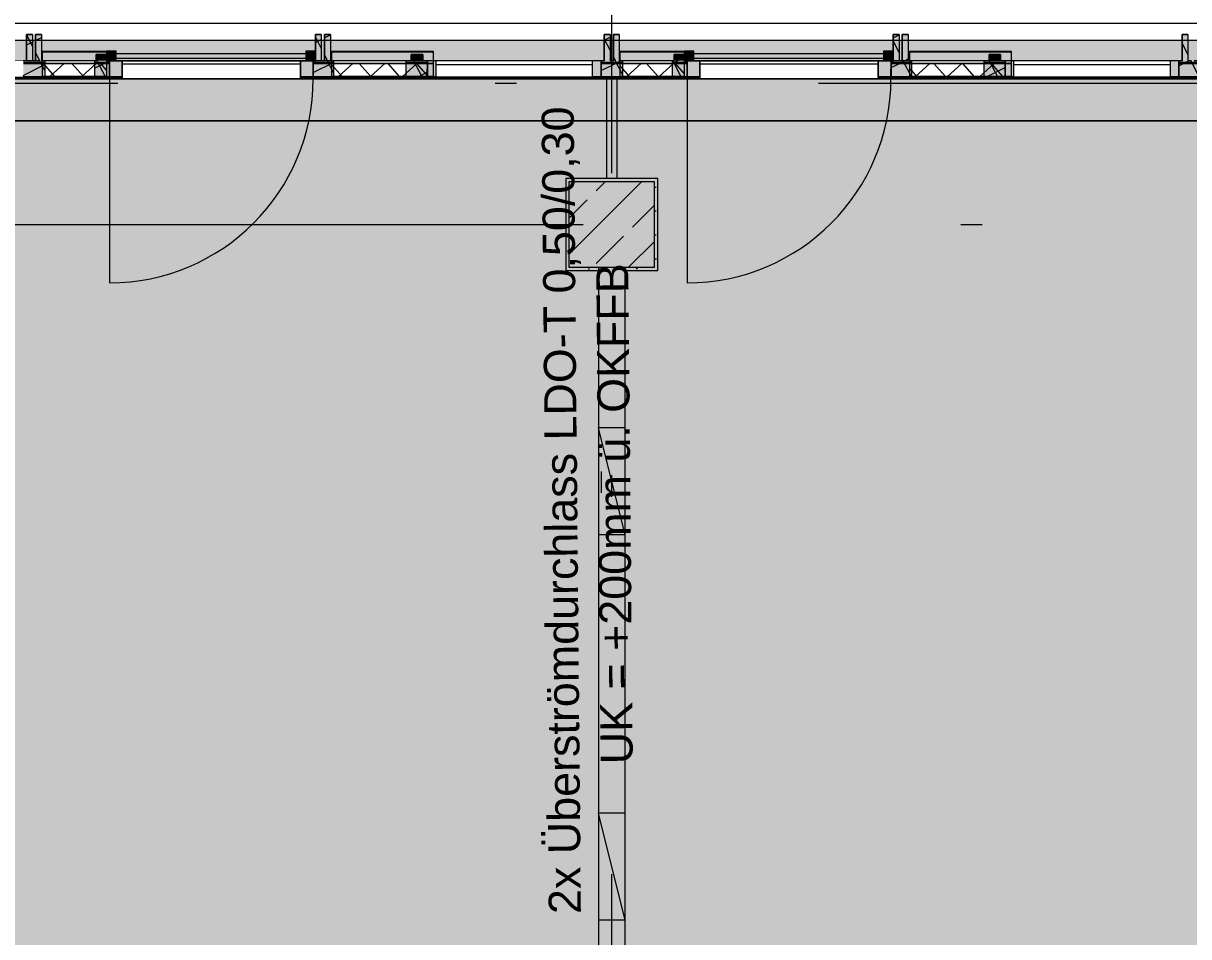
# Model space of a CAD drawing. Header units: metres. Extents: x 101 to 346, y 66 to 213.
# Drawn here: x 124.61 to 130.05, y 96.15 to 100.42 of the extents above; entities that cross this region are included whole.
import ezdxf

# ---------------------------------------------------------------- set-up
doc = ezdxf.new("R2010")
doc.units = ezdxf.units.M
doc.header["$MEASUREMENT"] = 0
for name, pattern in [('Punktlinie', [0.0035, 0, -0.0035]), ('Strichlinie_ eng', [0.0023, 0.0015, -0.0008]), ('Strichpunktlinie', [0.006703, 0.003528, -0.001764, 0, -0.001411]), ('Wipeout_Contour', [1, 0, -1])]:
    doc.linetypes.add(name, pattern=pattern)
for name, color, linetype in [('00  Raster', 7, 'Continuous'), ('10  Fassade', 7, 'Continuous'), ('10  Fassade_Deckschraffur', 7, 'Continuous'), ('10  Fassade_Schnittschraffur', 7, 'Continuous'), ('10  Stützen', 7, 'Continuous'), ('10  Stützen_Schnittschraffur', 7, 'Continuous'), ('10  Wand Massiv_Deckschraffur', 7, 'Continuous'), ('10  Wand Massiv_Fenster', 7, 'Continuous'), ('20  Absturzsicherung', 7, 'Continuous'), ('20  Wand Leichtbau', 7, 'Continuous'), ('20  Wand Leichtbau_Fenster', 7, 'Continuous'), ('20  Wand Leichtbau_Schnittschraffur', 7, 'Continuous'), ('50  NUF - Raumstempel', 7, 'Continuous'), ('Neubau_20  Boden Aufbauten', 7, 'Continuous'), ('Neubau_20  Boden Aufbauten_Deckschraffur', 7, 'Continuous'), ('Neubau_20  Wand Leichtbau', 7, 'Continuous'), ('Neubau_20  Wand Leichtbau_Fenster', 7, 'Continuous'), ('Neubau_20  Wand Leichtbau_Schnittschraffur', 7, 'Continuous')]:
    doc.layers.add(name, color=color, linetype=linetype)
doc.styles.add('ERSTELLTER_STIL_1', font='')
doc.styles.get('ERSTELLTER_STIL_1').set_extended_font_data('Arial')
pattern_1 = [(41.86749, (13.479, 22.35165), (-0.06674101, 0.074469036), []), (131.86749, (13.479, 22.35165), (0.074469036, 0.06674101), [])]
pattern_2 = [(26.86749, (13.479, 22.35165), (-0.05423143, 0.10704649), []), (116.86749, (13.479, 22.35165), (0.10704649, 0.05423143), [])]

msp = doc.modelspace()

# ---------------------------------------------------------------- hatches: boundary and pattern name
at = {"layer": '10  Stützen_Schnittschraffur', "linetype": 'Continuous', "lineweight": 0, "true_color": 0xffffff}
for points in [[(127.5704, 99.6919), (127.1404, 99.6919), (127.1404, 99.2619), (127.2929, 99.2619), (127.2929, 99.2769), (127.1554, 99.2769), (127.1554, 99.6769), (127.2929, 99.6769), (127.4179, 99.6769), (127.5554, 99.6769), (127.5554, 99.2769), (127.4179, 99.2769), (127.4179, 99.2619), (127.5704, 99.2619)], [(127.1554, 99.2769), (127.5554, 99.2769), (127.5554, 99.6769), (127.1554, 99.6769)]]:
    msp.add_hatch(color=7, dxfattribs=at).paths.add_polyline_path(points)
at = {"layer": '10  Stützen_Schnittschraffur', "linetype": 'Continuous', "lineweight": 13, "true_color": 0x000100}
h = msp.add_hatch(dxfattribs=at)
h.set_pattern_fill('Gips_0008', color=98, style=0, pattern_type=2)
h.set_pattern_definition([(26.86749, (13.479, 22.351647), (-0.022596431, 0.044602705), [0, -0.05])])
h.paths.add_polyline_path([(127.5704, 99.6919), (127.1404, 99.6919), (127.1404, 99.2619), (127.2929, 99.2619), (127.2929, 99.2769), (127.1554, 99.2769), (127.1554, 99.6769), (127.2929, 99.6769), (127.4179, 99.6769), (127.5554, 99.6769), (127.5554, 99.2769), (127.4179, 99.2769), (127.4179, 99.2619), (127.5704, 99.2619)])
h = msp.add_hatch(dxfattribs=at)
h.set_pattern_fill('Beton__Stahlbeton_0008', color=98, style=0, pattern_type=2)
h.set_pattern_definition([(225, (127.15537, 99.6769), (-0.16971, 0.16971), []), (225, (127.07052, 99.76174), (-0.169706, 0.169706), [0.18, -0.06])])
h.paths.add_polyline_path([(127.1554, 99.2769), (127.5554, 99.2769), (127.5554, 99.6769), (127.1554, 99.6769)])
at = {"layer": '20  Wand Leichtbau_Schnittschraffur', "linetype": 'Continuous', "lineweight": 18}
msp.add_hatch(color=9, dxfattribs=at).paths.add_polyline_path([(127.4179, 99.2769), (127.2929, 99.2769), (127.2929, 93.3919), (127.4179, 93.3919)])
at = {"layer": 'Neubau_20  Boden Aufbauten_Deckschraffur', "linetype": 'Continuous', "lineweight": 50, "true_color": 0x9f9f9f}
h = msp.add_hatch(color=253, dxfattribs=at)
h.paths.add_polyline_path([(122.0179, 99.9619), (122.0179, 95.2769), (127.4179, 95.2769), (127.4179, 92.6919), (121.9204, 92.6919), (121.9204, 92.3919), (153.0379, 92.3919), (153.0379, 95.9172), (154.2379, 95.9172), (154.2379, 99.2769), (154.1583, 99.2769), (154.1583, 99.6769), (154.3304, 99.6769), (154.3304, 99.9626), (127.3804, 99.9619)])
h.paths.add_polyline_path([(132.7054, 92.6919), (132.7054, 95.2769), (138.2054, 95.2769), (138.2054, 92.6919), (136.6704, 92.6919), (136.6704, 92.8819), (134.2254, 92.8819), (134.2254, 92.6919)], flags=0)
at = {"layer": 'Neubau_20  Boden Aufbauten_Deckschraffur', "linetype": 'Continuous', "lineweight": 18, "true_color": 0xefefef}
h = msp.add_hatch(dxfattribs=at)
h.set_pattern_fill('Mörtel_0008', style=0, pattern_type=2)
h.set_pattern_definition([(26.86749, (13.58792, 22.68427), (-0.07117876, 0.14049852), [0, -0.105, 0, -0.1575]), (91.86749, (13.92054, 22.57534), (0.15741635, 0.00513262), [0, -0.077, 0, -0.133])])
h.paths.add_polyline_path([(122.0179, 99.9619), (122.0179, 95.2769), (127.4179, 95.2769), (127.4179, 92.6919), (121.9204, 92.6919), (121.9204, 92.3919), (153.0379, 92.3919), (153.0379, 95.9172), (154.2379, 95.9172), (154.2379, 99.2769), (154.1583, 99.2769), (154.1583, 99.6769), (154.3304, 99.6769), (154.3304, 99.9626), (127.3804, 99.9619)])
h.paths.add_polyline_path([(132.7054, 92.6919), (132.7054, 95.2769), (138.2054, 95.2769), (138.2054, 92.6919), (136.6704, 92.6919), (136.6704, 92.8819), (134.2254, 92.8819), (134.2254, 92.6919)], flags=0)

# ---------------------------------------------------------------- linework, layer by layer
at = {"layer": '00  Raster', "color": 7, "linetype": 'Strichpunktlinie', "lineweight": 13, "ltscale": 1000}
msp.add_line((103.285, 99.4769), (159.1776, 99.4769), dxfattribs=at)
at = {"layer": '10  Stützen', "color": 7, "linetype": 'Continuous', "lineweight": 13, "ltscale": 1000, "flags": 128}
msp.add_lwpolyline([(127.4179, 99.2619), (127.5704, 99.2619), (127.5704, 99.6919), (127.1404, 99.6919), (127.1404, 99.2619), (127.2929, 99.2619)], dxfattribs=at)
msp.add_lwpolyline([(127.1554, 99.2769), (127.5554, 99.2769), (127.5554, 99.6769), (127.1554, 99.6769)], close=True, dxfattribs=at)
at = {"layer": '20  Wand Leichtbau', "color": 7, "linetype": 'Continuous', "lineweight": 18, "ltscale": 1000, "flags": 128}
for points in [[(127.2929, 99.2769), (127.2929, 95.2769)], [(127.4179, 93.3919), (127.4179, 99.2769)]]:
    msp.add_lwpolyline(points, dxfattribs=at)
at = {"layer": 'Neubau_20  Boden Aufbauten', "color": 7, "linetype": 'Continuous', "lineweight": 13, "ltscale": 1000, "flags": 128}
msp.add_lwpolyline([(122.0179, 99.9619), (122.0179, 95.2769), (127.4179, 95.2769), (127.4179, 92.6919), (121.9204, 92.6919), (121.9204, 92.3919), (153.0379, 92.3919), (153.0379, 95.9172), (154.2379, 95.9172), (154.2379, 99.2769), (154.1583, 99.2769), (154.1583, 99.6769), (154.3304, 99.6769), (154.3304, 99.9626), (127.3804, 99.9619)], close=True, dxfattribs=at)
at = {"layer": 'Neubau_20  Wand Leichtbau_Fenster', "color": 7, "linetype": 'Continuous', "lineweight": 13, "ltscale": 1000}
for p, q in [((127.4179, 98.0268), (127.2929, 98.5268)), ((127.4179, 98.5268), (127.2929, 98.5268)), ((127.4179, 98.0268), (127.2929, 98.0268)), ((127.4179, 96.2269), (127.2929, 96.7269)), ((127.4179, 96.7269), (127.2929, 96.7269)), ((127.4179, 96.2269), (127.2929, 96.2269))]:
    msp.add_line(p, q, dxfattribs=at)

# ---------------------------------------------------------------- texts
at = {"layer": '20  Wand Leichtbau_Fenster', "color": 7, "linetype": 'Continuous', "lineweight": 13, "insert": (127.3796, 96.955), "char_height": 0.15, "attachment_point": 4, "rotation": 90.5142, "style": 'ERSTELLTER_STIL_1'}
msp.add_mtext('\\A1;{\\pql;\\fArial|b0|i0|c0|p38;UK = +200mm ü. OKFFB}', dxfattribs=at)

# ---------------------------------------------------------------- wipeouts: each hides what was drawn before it
at = {"color": 254, "linetype": 'Wipeout_Contour', "lineweight": 0, "ltscale": 680.984599}
msp.add_wipeout([(114.7154, 100.2351), (159.1776, 100.2351), (159.1776, 100.4169), (114.7154, 100.4169)], dxfattribs=at).dxf.layer = '10  Fassade_Deckschraffur'

# ---------------------------------------------------------------- next in the draw order: hatches: boundary and pattern name
at = {"layer": '10  Fassade', "linetype": 'Continuous', "lineweight": 0, "true_color": 0xffffff}
for points in [[(124.6954, 100.2869), (124.6954, 100.2839), (124.9944, 100.2839), (124.9944, 100.2869)], [(126.0479, 100.2869), (126.0479, 100.2839), (126.5214, 100.2839), (126.5214, 100.2869)], [(127.3954, 100.2869), (127.3954, 100.2839), (127.6944, 100.2839), (127.6944, 100.2869)], [(128.7479, 100.2869), (128.7479, 100.2839), (129.2214, 100.2839), (129.2214, 100.2869)]]:
    msp.add_hatch(color=7, dxfattribs=at).paths.add_polyline_path(points)

# ---------------------------------------------------------------- next in the draw order: linework, layer by layer
at = {"layer": '10  Fassade', "color": 7, "linetype": 'Continuous', "lineweight": 13, "ltscale": 1000}
for p, q in [((124.6479, 100.3644), (124.6204, 100.3644)), ((124.6904, 100.3644), (124.6629, 100.3644)), ((125.9979, 100.3644), (125.9704, 100.3644)), ((126.0404, 100.3644), (126.0129, 100.3644)), ((127.3479, 100.3644), (127.3204, 100.3644)), ((127.3904, 100.3644), (127.3629, 100.3644)), ((128.6979, 100.3644), (128.6704, 100.3644)), ((128.7404, 100.3644), (128.7129, 100.3644)), ((130.0479, 100.3644), (130.0204, 100.3644)), ((124.9944, 100.2719), (124.9464, 100.2719)), ((126.4724, 100.2719), (126.4184, 100.2719)), ((127.6944, 100.2719), (127.6464, 100.2719)), ((129.1724, 100.2719), (129.1184, 100.2719))]:
    msp.add_line(p, q, dxfattribs=at)
at = {"layer": '10  Fassade', "color": 7, "linetype": 'Continuous', "lineweight": 13, "ltscale": 1000, "flags": 128}
msp.add_lwpolyline([(114.7154, 100.4169), (159.1776, 100.4169)], dxfattribs=at)
at = {"layer": '10  Fassade', "color": 7, "linetype": 'Strichlinie_ eng', "lineweight": 13, "ltscale": 1000, "flags": 128}
for points in [[(124.6204, 100.3644), (124.6479, 100.3644)], [(124.6629, 100.3644), (124.6904, 100.3644)], [(125.9704, 100.3644), (125.9979, 100.3644)], [(126.0129, 100.3644), (126.0404, 100.3644)], [(127.3204, 100.3644), (127.3479, 100.3644)], [(127.3629, 100.3644), (127.3904, 100.3644)], [(128.6704, 100.3644), (128.6979, 100.3644)], [(128.7129, 100.3644), (128.7404, 100.3644)], [(130.0204, 100.3644), (130.0479, 100.3644)], [(124.9464, 100.2719), (124.9944, 100.2719)], [(126.4184, 100.2719), (126.4724, 100.2719)], [(127.6464, 100.2719), (127.6944, 100.2719)], [(129.1184, 100.2719), (129.1724, 100.2719)]]:
    msp.add_lwpolyline(points, dxfattribs=at)
at = {"layer": '10  Fassade', "color": 7, "linetype": 'Continuous', "lineweight": 13, "ltscale": 1000, "flags": 128}
for points in [[(124.6954, 100.2869), (124.9944, 100.2869), (124.9944, 100.2839), (124.6954, 100.2839)], [(126.0479, 100.2869), (126.5214, 100.2869), (126.5214, 100.2839), (126.0479, 100.2839)], [(127.3954, 100.2869), (127.6944, 100.2869), (127.6944, 100.2839), (127.3954, 100.2839)], [(128.7479, 100.2869), (129.2214, 100.2869), (129.2214, 100.2839), (128.7479, 100.2839)]]:
    msp.add_lwpolyline(points, close=True, dxfattribs=at)
at = {"layer": '10  Wand Massiv_Fenster', "color": 7, "linetype": 'Continuous', "lineweight": 13, "ltscale": 1000}
msp.add_line((159.1776, 100.3369), (114.7154, 100.3369), dxfattribs=at)

# ---------------------------------------------------------------- next in the draw order: wipeouts: each hides what was drawn before it
at = {"color": 254, "linetype": 'Wipeout_Contour', "lineweight": 0, "ltscale": 680.764924}
msp.add_wipeout([(114.7154, 100.2351), (114.7154, 100.2321), (159.1776, 100.2321), (159.1776, 100.2351)], dxfattribs=at).dxf.layer = '10  Fassade_Deckschraffur'
at = {"color": 254, "linetype": 'Wipeout_Contour', "lineweight": 0, "ltscale": 680.350618}
msp.add_wipeout([(114.7154, 100.1575), (114.7154, 99.9619), (159.1776, 99.9619), (159.1776, 100.1575)], dxfattribs=at).dxf.layer = '10  Fassade_Deckschraffur'

# ---------------------------------------------------------------- next in the draw order: linework, layer by layer
at = {"layer": '10  Fassade', "color": 7, "linetype": 'Continuous', "lineweight": 13, "ltscale": 1000, "flags": 128}
msp.add_lwpolyline([(114.7154, 99.9619), (159.1776, 99.9619)], dxfattribs=at)
at = {"layer": '10  Wand Massiv_Fenster', "color": 7, "linetype": 'Continuous', "lineweight": 13, "ltscale": 1000}
msp.add_line((159.1776, 99.9619), (114.7154, 99.9619), dxfattribs=at)
at = {"layer": '50  NUF - Raumstempel', "color": 7, "linetype": 'Punktlinie', "lineweight": 13, "ltscale": 1000, "flags": 128}
msp.add_lwpolyline([(104.6804, 84.956), (104.6804, 97.469), (113.7904, 97.469), (113.7904, 99.9619), (127.3054, 99.9619), (127.3054, 99.6919), (127.1404, 99.6919), (127.1404, 99.2619), (127.3054, 99.2619), (127.3054, 93.4069), (127.1404, 93.4069), (127.1404, 92.9769), (127.3054, 92.9769), (127.3054, 92.7919), (121.8704, 92.7919), (121.8704, 88.5569), (120.5754, 88.5569), (120.5754, 85.1919), (117.9804, 85.1919), (117.9804, 84.956)], close=True, dxfattribs=at)

# ---------------------------------------------------------------- next in the draw order: texts
at = {"layer": '20  Wand Leichtbau_Fenster', "color": 7, "linetype": 'Continuous', "lineweight": 13, "insert": (127.15, 96.2556), "char_height": 0.15, "attachment_point": 4, "rotation": 90.5142, "style": 'ERSTELLTER_STIL_1'}
msp.add_mtext('\\A1;{\\pql;\\fArial|b0|i0|c0|p38;2x Überströmdurchlass LDO-T 0,50/0,30}', dxfattribs=at)

# ---------------------------------------------------------------- next in the draw order: wipeouts: each hides what was drawn before it
at = {"color": 254, "linetype": 'Wipeout_Contour', "lineweight": 0, "ltscale": 680.680996}
msp.add_wipeout([(114.7154, 100.2289), (114.7154, 100.1679), (159.1776, 100.1679), (159.1776, 100.2289)], dxfattribs=at).dxf.layer = '10  Fassade_Deckschraffur'

# ---------------------------------------------------------------- next in the draw order: linework, layer by layer
at = {"layer": '10  Fassade', "color": 7, "linetype": 'Continuous', "lineweight": 13, "ltscale": 1000}
for p, q in [((124.6479, 100.3644), (124.6479, 100.2419)), ((124.6629, 100.3644), (124.6629, 100.2419)), ((125.9979, 100.3644), (125.9979, 100.2419)), ((126.0129, 100.3644), (126.0129, 100.2419)), ((127.3479, 100.3644), (127.3479, 100.2419)), ((127.3629, 100.3644), (127.3629, 100.2419)), ((128.6979, 100.3644), (128.6979, 100.2419)), ((128.7129, 100.3644), (128.7129, 100.2419)), ((130.0479, 100.3644), (130.0479, 100.2419)), ((124.6629, 100.2419), (124.6479, 100.2419)), ((127.3629, 100.2419), (127.3479, 100.2419)), ((130.0629, 100.2419), (130.0479, 100.2419))]:
    msp.add_line(p, q, dxfattribs=at)
at = {"layer": '10  Fassade', "color": 7, "linetype": 'Strichlinie_ eng', "lineweight": 13, "ltscale": 1000, "flags": 128}
for points in [[(124.6204, 100.2419), (124.6204, 100.3644)], [(124.6479, 100.3644), (124.6479, 100.2419)], [(124.6629, 100.2419), (124.6629, 100.3644)], [(124.6904, 100.3644), (124.6904, 100.2419)], [(125.9704, 100.2419), (125.9704, 100.3644)], [(125.9979, 100.3644), (125.9979, 100.2419)], [(126.0129, 100.2419), (126.0129, 100.3644)], [(126.0404, 100.3644), (126.0404, 100.2419)], [(127.3204, 100.2419), (127.3204, 100.3644)], [(127.3479, 100.3644), (127.3479, 100.2419)], [(127.3629, 100.2419), (127.3629, 100.3644)], [(127.3904, 100.3644), (127.3904, 100.2419)], [(128.6704, 100.2419), (128.6704, 100.3644)], [(128.6979, 100.3644), (128.6979, 100.2419)], [(128.7129, 100.2419), (128.7129, 100.3644)], [(128.7404, 100.3644), (128.7404, 100.2419)], [(130.0204, 100.2419), (130.0204, 100.3644)], [(130.0479, 100.3644), (130.0479, 100.2419)], [(124.9464, 100.2419), (124.9464, 100.2719)], [(124.9944, 100.2719), (124.9944, 100.2419)], [(126.4184, 100.2419), (126.4184, 100.2719)], [(126.4724, 100.2719), (126.4724, 100.2419)], [(127.6464, 100.2419), (127.6464, 100.2719)], [(127.6944, 100.2719), (127.6944, 100.2419)], [(129.1184, 100.2419), (129.1184, 100.2719)], [(129.1724, 100.2719), (129.1724, 100.2419)], [(159.1776, 100.2419), (158.8434, 100.2419), (158.4054, 100.2419), (157.3729, 100.2419), (157.0554, 100.2419), (156.1434, 100.2419), (155.7054, 100.2419), (154.6729, 100.2419), (154.3554, 100.2419), (153.4434, 100.2419), (153.0054, 100.2419), (151.9729, 100.2419), (151.6554, 100.2419), (150.7434, 100.2419), (150.3054, 100.2419), (149.2729, 100.2419), (148.9554, 100.2419), (148.0434, 100.2419), (147.6054, 100.2419), (146.5729, 100.2419), (146.2554, 100.2419), (145.3434, 100.2419), (144.9054, 100.2419), (143.8729, 100.2419), (143.5554, 100.2419), (142.6434, 100.2419), (142.2054, 100.2419), (141.1729, 100.2419), (140.8554, 100.2419), (139.9434, 100.2419), (139.5054, 100.2419), (138.4729, 100.2419), (138.1554, 100.2419), (137.2434, 100.2419), (136.8054, 100.2419), (135.7729, 100.2419), (135.4554, 100.2419), (134.5434, 100.2419), (134.1054, 100.2419), (133.0729, 100.2419), (132.7554, 100.2419), (131.8434, 100.2419), (131.4054, 100.2419), (130.3729, 100.2419), (130.0554, 100.2419), (129.1434, 100.2419), (128.7054, 100.2419), (127.6729, 100.2419), (127.3554, 100.2419), (126.4434, 100.2419), (126.0054, 100.2419), (124.9729, 100.2419), (124.6554, 100.2419), (123.7434, 100.2419), (123.3054, 100.2419), (122.2729, 100.2419), (121.9554, 100.2419), (121.0434, 100.2419), (120.6054, 100.2419), (119.5729, 100.2419), (119.2554, 100.2419), (118.3434, 100.2419), (117.9054, 100.2419), (116.8729, 100.2419), (116.5554, 100.2419), (115.6434, 100.2419), (114.7154, 100.2419)]]:
    msp.add_lwpolyline(points, dxfattribs=at)
at = {"layer": '10  Fassade', "color": 7, "linetype": 'Continuous', "lineweight": 13, "ltscale": 1000, "flags": 128}
for points in [[(114.7154, 100.2351), (159.1776, 100.2351)], [(114.7154, 100.2321), (159.1776, 100.2321)], [(114.7154, 100.2289), (159.1776, 100.2289)], [(126.0129, 100.2419), (126.0054, 100.2419), (125.9979, 100.2419)], [(128.7129, 100.2419), (128.7054, 100.2419), (128.6979, 100.2419)]]:
    msp.add_lwpolyline(points, dxfattribs=at)

# ---------------------------------------------------------------- next in the draw order: wipeouts: each hides what was drawn before it
at = {"color": 254, "linetype": 'Wipeout_Contour', "lineweight": 0, "ltscale": 680.602576}
msp.add_wipeout([(114.7154, 100.1629), (159.1776, 100.1629), (159.1776, 100.1679), (114.7154, 100.1679)], dxfattribs=at).dxf.layer = '10  Fassade_Deckschraffur'

# ---------------------------------------------------------------- next in the draw order: wipeouts: each hides what was drawn before it
at = {"color": 254, "linetype": 'Wipeout_Contour', "lineweight": 0, "ltscale": 680.590195}
msp.add_wipeout([(114.7154, 100.1629), (114.7154, 100.1575), (159.1776, 100.1575), (159.1776, 100.1629)], dxfattribs=at).dxf.layer = '10  Fassade_Deckschraffur'

# ---------------------------------------------------------------- next in the draw order: hatches: boundary and pattern name
at = {"layer": '10  Wand Massiv_Deckschraffur', "linetype": 'Continuous', "lineweight": 0, "true_color": 0xffffff}
msp.add_hatch(color=7, dxfattribs=at).paths.add_polyline_path([(114.7154, 99.9619), (159.1776, 99.9619), (159.1776, 100.3369), (114.7154, 100.3369)])

# ---------------------------------------------------------------- next in the draw order: linework, layer by layer
at = {"layer": '00  Raster', "color": 7, "linetype": 'Strichpunktlinie', "lineweight": 13, "ltscale": 1000}
msp.add_line((127.3554, 79.3072), (127.3554, 102.9769), dxfattribs=at)
at = {"layer": '10  Fassade', "color": 7, "linetype": 'Strichpunktlinie', "lineweight": 13, "ltscale": 1000}
msp.add_line((114.7154, 100.1369), (159.1776, 100.1369), dxfattribs=at)
at = {"layer": '10  Fassade', "color": 7, "linetype": 'Continuous', "lineweight": 13, "ltscale": 1000, "flags": 128}
for points in [[(114.7154, 100.1679), (159.1776, 100.1679)], [(114.7154, 100.1629), (159.1776, 100.1629)], [(114.7154, 100.1575), (159.1776, 100.1575)]]:
    msp.add_lwpolyline(points, dxfattribs=at)
at = {"layer": '10  Fassade', "color": 7, "linetype": 'Strichlinie_ eng', "lineweight": 13, "ltscale": 1000, "flags": 128}
msp.add_lwpolyline([(159.1776, 100.1669), (158.8434, 100.1669), (158.4054, 100.1669), (157.3729, 100.1669), (157.0554, 100.1669), (156.1434, 100.1669), (155.7054, 100.1669), (154.6729, 100.1669), (154.3554, 100.1669), (153.4434, 100.1669), (153.0054, 100.1669), (151.9729, 100.1669), (151.6554, 100.1669), (150.7434, 100.1669), (150.3054, 100.1669), (149.2729, 100.1669), (148.9554, 100.1669), (148.0434, 100.1669), (147.6054, 100.1669), (146.5729, 100.1669), (146.2554, 100.1669), (145.3434, 100.1669), (144.9054, 100.1669), (143.8729, 100.1669), (143.5554, 100.1669), (142.6434, 100.1669), (142.2054, 100.1669), (141.1729, 100.1669), (140.8554, 100.1669), (139.9434, 100.1669), (139.5054, 100.1669), (138.4729, 100.1669), (138.1554, 100.1669), (137.2434, 100.1669), (136.8054, 100.1669), (135.7729, 100.1669), (135.4554, 100.1669), (134.5434, 100.1669), (134.1054, 100.1669), (133.0729, 100.1669), (132.7554, 100.1669), (131.8434, 100.1669), (131.4054, 100.1669), (130.3729, 100.1669), (130.0554, 100.1669), (129.1434, 100.1669), (128.7054, 100.1669), (127.6729, 100.1669), (127.3554, 100.1669), (126.4434, 100.1669), (126.0054, 100.1669), (124.9729, 100.1669), (124.6554, 100.1669), (123.7434, 100.1669), (123.3054, 100.1669), (122.2729, 100.1669), (121.9554, 100.1669), (121.0434, 100.1669), (120.6054, 100.1669), (119.5729, 100.1669), (119.2554, 100.1669), (118.3434, 100.1669), (117.9054, 100.1669), (116.8729, 100.1669), (116.5554, 100.1669), (115.6434, 100.1669), (114.7154, 100.1669)], dxfattribs=at)

# ---------------------------------------------------------------- next in the draw order: wipeouts: each hides what was drawn before it
at = {"color": 254, "linetype": 'Wipeout_Contour', "lineweight": 0, "ltscale": 638.3291}
msp.add_wipeout([(123.7934, 100.2419), (123.7934, 100.1669), (124.6054, 100.1669), (124.6054, 100.2419)], dxfattribs=at).dxf.layer = '10  Fassade_Deckschraffur'
at = {"color": 254, "linetype": 'Wipeout_Contour', "lineweight": 0, "ltscale": 640.269945}
msp.add_wipeout([(124.7054, 100.2419), (124.7054, 100.1669), (124.9384, 100.1669), (124.9384, 100.2419)], dxfattribs=at).dxf.layer = '10  Fassade_Deckschraffur'
at = {"color": 254, "linetype": 'Wipeout_Contour', "lineweight": 0, "ltscale": 642.335864}
msp.add_wipeout([(125.0074, 100.2419), (125.0074, 100.1669), (125.9604, 100.1669), (125.9604, 100.2419)], dxfattribs=at).dxf.layer = '10  Fassade_Deckschraffur'
at = {"color": 254, "linetype": 'Wipeout_Contour', "lineweight": 0, "ltscale": 644.653989}
msp.add_wipeout([(126.0554, 100.2419), (126.0554, 100.1669), (126.3934, 100.1669), (126.3934, 100.2419)], dxfattribs=at).dxf.layer = '10  Fassade_Deckschraffur'
at = {"color": 254, "linetype": 'Wipeout_Contour', "lineweight": 0, "ltscale": 646.770049}
msp.add_wipeout([(126.4934, 100.2419), (126.4934, 100.1669), (127.3054, 100.1669), (127.3054, 100.2419)], dxfattribs=at).dxf.layer = '10  Fassade_Deckschraffur'
at = {"color": 254, "linetype": 'Wipeout_Contour', "lineweight": 0, "ltscale": 648.727104}
msp.add_wipeout([(127.4054, 100.2419), (127.4054, 100.1669), (127.6384, 100.1669), (127.6384, 100.2419)], dxfattribs=at).dxf.layer = '10  Fassade_Deckschraffur'
at = {"color": 254, "linetype": 'Wipeout_Contour', "lineweight": 0, "ltscale": 650.810105}
msp.add_wipeout([(127.7074, 100.2419), (127.7074, 100.1669), (128.6604, 100.1669), (128.6604, 100.2419)], dxfattribs=at).dxf.layer = '10  Fassade_Deckschraffur'
at = {"color": 254, "linetype": 'Wipeout_Contour', "lineweight": 0, "ltscale": 653.147146}
msp.add_wipeout([(128.7554, 100.2419), (128.7554, 100.1669), (129.0934, 100.1669), (129.0934, 100.2419)], dxfattribs=at).dxf.layer = '10  Fassade_Deckschraffur'
at = {"color": 254, "linetype": 'Wipeout_Contour', "lineweight": 0, "ltscale": 655.28027}
msp.add_wipeout([(129.1934, 100.2419), (129.1934, 100.1669), (130.0054, 100.1669), (130.0054, 100.2419)], dxfattribs=at).dxf.layer = '10  Fassade_Deckschraffur'

# ---------------------------------------------------------------- next in the draw order: hatches: boundary and pattern name
at = {"layer": '10  Fassade', "linetype": 'Continuous', "lineweight": 13, "true_color": 0x000100}
h = msp.add_hatch(dxfattribs=at)
h.set_pattern_fill('Dämmung__hart_2_0008', color=98, style=0, pattern_type=2)
h.set_pattern_definition(pattern_1)
h.paths.add_polyline_path([(124.6954, 100.2289), (124.6954, 100.1689), (124.9944, 100.1689), (124.9944, 100.2289)])
h = msp.add_hatch(dxfattribs=at)
h.set_pattern_fill('Dämmung__hart_2_0008', color=98, style=0, pattern_type=2)
h.set_pattern_definition(pattern_1)
h.paths.add_polyline_path([(126.0479, 100.2289), (126.0479, 100.1689), (126.5214, 100.1689), (126.5214, 100.2289)])
h = msp.add_hatch(dxfattribs=at)
h.set_pattern_fill('Dämmung__hart_2_0008', color=98, style=0, pattern_type=2)
h.set_pattern_definition(pattern_1)
h.paths.add_polyline_path([(127.3954, 100.2289), (127.3954, 100.1689), (127.6944, 100.1689), (127.6944, 100.2289)])
h = msp.add_hatch(dxfattribs=at)
h.set_pattern_fill('Dämmung__hart_2_0008', color=98, style=0, pattern_type=2)
h.set_pattern_definition(pattern_1)
h.paths.add_polyline_path([(128.7479, 100.2289), (128.7479, 100.1689), (129.2214, 100.1689), (129.2214, 100.2289)])
at = {"layer": '10  Fassade', "linetype": 'Continuous', "lineweight": 0, "true_color": 0xffffff}
for points in [[(124.6954, 100.1689), (124.6954, 100.1669), (124.9944, 100.1669), (124.9944, 100.1689)], [(126.0479, 100.1689), (126.0479, 100.1669), (126.5214, 100.1669), (126.5214, 100.1689)], [(127.3954, 100.1689), (127.3954, 100.1669), (127.6944, 100.1669), (127.6944, 100.1689)], [(128.7479, 100.1689), (128.7479, 100.1669), (129.2214, 100.1669), (129.2214, 100.1689)]]:
    msp.add_hatch(color=7, dxfattribs=at).paths.add_polyline_path(points)
at = {"layer": '10  Fassade_Schnittschraffur', "linetype": 'Continuous', "lineweight": 0, "true_color": 0xffffff}
for points in [[(124.6204, 100.3644), (124.6204, 100.2419), (124.6479, 100.2419), (124.6479, 100.3644)], [(124.6904, 100.3644), (124.6629, 100.3644), (124.6629, 100.2419), (124.6904, 100.2419)], [(125.9704, 100.3644), (125.9704, 100.2419), (125.9979, 100.2419), (125.9979, 100.3644)], [(126.0404, 100.2419), (126.0404, 100.3644), (126.0129, 100.3644), (126.0129, 100.2419)], [(127.3204, 100.3644), (127.3204, 100.2419), (127.3479, 100.2419), (127.3479, 100.3644)], [(127.3904, 100.3644), (127.3629, 100.3644), (127.3629, 100.2419), (127.3904, 100.2419)], [(128.6704, 100.3644), (128.6704, 100.2419), (128.6979, 100.2419), (128.6979, 100.3644)], [(128.7404, 100.2419), (128.7404, 100.3644), (128.7129, 100.3644), (128.7129, 100.2419)], [(130.0204, 100.3644), (130.0204, 100.2419), (130.0479, 100.2419), (130.0479, 100.3644)], [(124.9944, 100.2419), (124.9944, 100.2719), (124.9464, 100.2719), (124.9464, 100.2419)], [(126.4724, 100.2719), (126.4184, 100.2719), (126.4184, 100.2419), (126.4724, 100.2419)], [(127.6944, 100.2419), (127.6944, 100.2719), (127.6464, 100.2719), (127.6464, 100.2419)], [(129.1724, 100.2719), (129.1184, 100.2719), (129.1184, 100.2419), (129.1724, 100.2419)], [(124.7054, 100.2419), (124.6904, 100.2419), (124.6629, 100.2419), (124.6479, 100.2419), (124.6204, 100.2419), (124.6054, 100.2419), (124.6054, 100.1669), (124.7054, 100.1669)], [(125.0074, 100.2419), (124.9944, 100.2419), (124.9464, 100.2419), (124.9384, 100.2419), (124.9384, 100.1669), (125.0074, 100.1669)], [(125.0074, 100.2419), (125.0074, 100.1669), (125.0076, 100.2419)], [(125.9602, 100.2419), (125.9602, 100.1669), (125.9604, 100.2419)], [(126.0129, 100.2419), (126.0054, 100.2419), (125.9979, 100.2419), (125.9704, 100.2419), (125.9604, 100.2419), (125.9604, 100.1669), (126.0554, 100.1669), (126.0554, 100.2419)], [(126.4934, 100.2419), (126.4724, 100.2419), (126.4184, 100.2419), (126.3934, 100.2419), (126.3934, 100.1669), (126.4934, 100.1669)], [(126.4934, 100.2419), (126.4934, 100.1669), (126.4936, 100.2419)], [(127.3052, 100.2419), (127.3052, 100.1669), (127.3054, 100.2419)], [(127.4054, 100.2419), (127.3904, 100.2419), (127.3629, 100.2419), (127.3479, 100.2419), (127.3204, 100.2419), (127.3054, 100.2419), (127.3054, 100.1669), (127.4054, 100.1669)], [(127.7074, 100.2419), (127.6944, 100.2419), (127.6464, 100.2419), (127.6384, 100.2419), (127.6384, 100.1669), (127.7074, 100.1669)], [(127.7074, 100.2419), (127.7074, 100.1669), (127.7076, 100.2419)], [(128.6602, 100.2419), (128.6602, 100.1669), (128.6604, 100.2419)], [(128.7129, 100.2419), (128.7054, 100.2419), (128.6979, 100.2419), (128.6704, 100.2419), (128.6604, 100.2419), (128.6604, 100.1669), (128.7554, 100.1669), (128.7554, 100.2419)], [(129.1934, 100.2419), (129.1724, 100.2419), (129.1184, 100.2419), (129.0934, 100.2419), (129.0934, 100.1669), (129.1934, 100.1669)], [(129.1934, 100.2419), (129.1934, 100.1669), (129.1936, 100.2419)], [(130.0052, 100.2419), (130.0052, 100.1669), (130.0054, 100.2419)], [(130.1054, 100.2419), (130.0904, 100.2419), (130.0629, 100.2419), (130.0479, 100.2419), (130.0204, 100.2419), (130.0054, 100.2419), (130.0054, 100.1669), (130.1054, 100.1669)]]:
    msp.add_hatch(color=7, dxfattribs=at).paths.add_polyline_path(points)
at = {"layer": '10  Fassade_Schnittschraffur', "linetype": 'Continuous', "lineweight": 13, "true_color": 0x000100}
h = msp.add_hatch(dxfattribs=at)
h.set_pattern_fill('Dämmung__hart_1_0008', color=98, style=0, pattern_type=2)
h.set_pattern_definition(pattern_2)
h.paths.add_polyline_path([(124.6204, 100.3644), (124.6204, 100.2419), (124.6479, 100.2419), (124.6479, 100.3644)])
h = msp.add_hatch(dxfattribs=at)
h.set_pattern_fill('Dämmung__hart_1_0008', color=98, style=0, pattern_type=2)
h.set_pattern_definition(pattern_2)
h.paths.add_polyline_path([(124.6904, 100.3644), (124.6629, 100.3644), (124.6629, 100.2419), (124.6904, 100.2419)])
h = msp.add_hatch(dxfattribs=at)
h.set_pattern_fill('Dämmung__hart_1_0008', color=98, style=0, pattern_type=2)
h.set_pattern_definition(pattern_2)
h.paths.add_polyline_path([(125.9704, 100.3644), (125.9704, 100.2419), (125.9979, 100.2419), (125.9979, 100.3644)])
h = msp.add_hatch(dxfattribs=at)
h.set_pattern_fill('Dämmung__hart_1_0008', color=98, style=0, pattern_type=2)
h.set_pattern_definition(pattern_2)
h.paths.add_polyline_path([(126.0404, 100.2419), (126.0404, 100.3644), (126.0129, 100.3644), (126.0129, 100.2419)])
h = msp.add_hatch(dxfattribs=at)
h.set_pattern_fill('Dämmung__hart_1_0008', color=98, style=0, pattern_type=2)
h.set_pattern_definition(pattern_2)
h.paths.add_polyline_path([(127.3204, 100.3644), (127.3204, 100.2419), (127.3479, 100.2419), (127.3479, 100.3644)])
h = msp.add_hatch(dxfattribs=at)
h.set_pattern_fill('Dämmung__hart_1_0008', color=98, style=0, pattern_type=2)
h.set_pattern_definition(pattern_2)
h.paths.add_polyline_path([(127.3904, 100.3644), (127.3629, 100.3644), (127.3629, 100.2419), (127.3904, 100.2419)])
h = msp.add_hatch(dxfattribs=at)
h.set_pattern_fill('Dämmung__hart_1_0008', color=98, style=0, pattern_type=2)
h.set_pattern_definition(pattern_2)
h.paths.add_polyline_path([(128.6704, 100.3644), (128.6704, 100.2419), (128.6979, 100.2419), (128.6979, 100.3644)])
h = msp.add_hatch(dxfattribs=at)
h.set_pattern_fill('Dämmung__hart_1_0008', color=98, style=0, pattern_type=2)
h.set_pattern_definition(pattern_2)
h.paths.add_polyline_path([(128.7404, 100.2419), (128.7404, 100.3644), (128.7129, 100.3644), (128.7129, 100.2419)])
h = msp.add_hatch(dxfattribs=at)
h.set_pattern_fill('Dämmung__hart_1_0008', color=98, style=0, pattern_type=2)
h.set_pattern_definition(pattern_2)
h.paths.add_polyline_path([(130.0204, 100.3644), (130.0204, 100.2419), (130.0479, 100.2419), (130.0479, 100.3644)])
h = msp.add_hatch(dxfattribs=at)
h.set_pattern_fill('Dämmung__hart_1_0008', color=98, style=0, pattern_type=2)
h.set_pattern_definition(pattern_2)
h.paths.add_polyline_path([(124.9944, 100.2419), (124.9944, 100.2719), (124.9464, 100.2719), (124.9464, 100.2419)])
h = msp.add_hatch(dxfattribs=at)
h.set_pattern_fill('Dämmung__hart_1_0008', color=98, style=0, pattern_type=2)
h.set_pattern_definition(pattern_2)
h.paths.add_polyline_path([(126.4724, 100.2719), (126.4184, 100.2719), (126.4184, 100.2419), (126.4724, 100.2419)])
h = msp.add_hatch(dxfattribs=at)
h.set_pattern_fill('Dämmung__hart_1_0008', color=98, style=0, pattern_type=2)
h.set_pattern_definition(pattern_2)
h.paths.add_polyline_path([(127.6944, 100.2419), (127.6944, 100.2719), (127.6464, 100.2719), (127.6464, 100.2419)])
h = msp.add_hatch(dxfattribs=at)
h.set_pattern_fill('Dämmung__hart_1_0008', color=98, style=0, pattern_type=2)
h.set_pattern_definition(pattern_2)
h.paths.add_polyline_path([(129.1724, 100.2719), (129.1184, 100.2719), (129.1184, 100.2419), (129.1724, 100.2419)])
h = msp.add_hatch(dxfattribs=at)
h.set_pattern_fill('Dämmung__hart_1_0008', color=98, style=0, pattern_type=2)
h.set_pattern_definition(pattern_2)
h.paths.add_polyline_path([(124.7054, 100.2419), (124.6904, 100.2419), (124.6629, 100.2419), (124.6479, 100.2419), (124.6204, 100.2419), (124.6054, 100.2419), (124.6054, 100.1669), (124.7054, 100.1669)])
h = msp.add_hatch(dxfattribs=at)
h.set_pattern_fill('Dämmung__hart_1_0008', color=98, style=0, pattern_type=2)
h.set_pattern_definition(pattern_2)
h.paths.add_polyline_path([(125.0074, 100.2419), (124.9944, 100.2419), (124.9464, 100.2419), (124.9384, 100.2419), (124.9384, 100.1669), (125.0074, 100.1669)])
h = msp.add_hatch(dxfattribs=at)
h.set_pattern_fill('Dämmung__hart_1_0008', color=98, style=0, pattern_type=2)
h.set_pattern_definition(pattern_2)
h.paths.add_polyline_path([(126.0129, 100.2419), (126.0054, 100.2419), (125.9979, 100.2419), (125.9704, 100.2419), (125.9604, 100.2419), (125.9604, 100.1669), (126.0554, 100.1669), (126.0554, 100.2419)])
h = msp.add_hatch(dxfattribs=at)
h.set_pattern_fill('Dämmung__hart_1_0008', color=98, style=0, pattern_type=2)
h.set_pattern_definition(pattern_2)
h.paths.add_polyline_path([(126.4934, 100.2419), (126.4724, 100.2419), (126.4184, 100.2419), (126.3934, 100.2419), (126.3934, 100.1669), (126.4934, 100.1669)])
h = msp.add_hatch(dxfattribs=at)
h.set_pattern_fill('Dämmung__hart_1_0008', color=98, style=0, pattern_type=2)
h.set_pattern_definition(pattern_2)
h.paths.add_polyline_path([(127.4054, 100.2419), (127.3904, 100.2419), (127.3629, 100.2419), (127.3479, 100.2419), (127.3204, 100.2419), (127.3054, 100.2419), (127.3054, 100.1669), (127.4054, 100.1669)])
h = msp.add_hatch(dxfattribs=at)
h.set_pattern_fill('Dämmung__hart_1_0008', color=98, style=0, pattern_type=2)
h.set_pattern_definition(pattern_2)
h.paths.add_polyline_path([(127.7074, 100.2419), (127.6944, 100.2419), (127.6464, 100.2419), (127.6384, 100.2419), (127.6384, 100.1669), (127.7074, 100.1669)])
h = msp.add_hatch(dxfattribs=at)
h.set_pattern_fill('Dämmung__hart_1_0008', color=98, style=0, pattern_type=2)
h.set_pattern_definition(pattern_2)
h.paths.add_polyline_path([(128.7129, 100.2419), (128.7054, 100.2419), (128.6979, 100.2419), (128.6704, 100.2419), (128.6604, 100.2419), (128.6604, 100.1669), (128.7554, 100.1669), (128.7554, 100.2419)])
h = msp.add_hatch(dxfattribs=at)
h.set_pattern_fill('Dämmung__hart_1_0008', color=98, style=0, pattern_type=2)
h.set_pattern_definition(pattern_2)
h.paths.add_polyline_path([(129.1934, 100.2419), (129.1724, 100.2419), (129.1184, 100.2419), (129.0934, 100.2419), (129.0934, 100.1669), (129.1934, 100.1669)])
h = msp.add_hatch(dxfattribs=at)
h.set_pattern_fill('Dämmung__hart_1_0008', color=98, style=0, pattern_type=2)
h.set_pattern_definition(pattern_2)
h.paths.add_polyline_path([(130.1054, 100.2419), (130.0904, 100.2419), (130.0629, 100.2419), (130.0479, 100.2419), (130.0204, 100.2419), (130.0054, 100.2419), (130.0054, 100.1669), (130.1054, 100.1669)])
at = {"layer": '20  Absturzsicherung', "linetype": 'Continuous', "lineweight": 0, "true_color": 0xffffff}
for points in [[(124.9944, 100.2869), (124.9944, 100.2419), (125.0394, 100.2419), (125.0394, 100.2869)], [(127.6944, 100.2869), (127.6944, 100.2419), (127.7394, 100.2419), (127.7394, 100.2869)]]:
    msp.add_hatch(color=7, dxfattribs=at).paths.add_polyline_path(points)
at = {"layer": 'Neubau_20  Wand Leichtbau_Schnittschraffur', "linetype": 'Continuous', "lineweight": 18}
msp.add_hatch(color=9, dxfattribs=at).paths.add_polyline_path([(127.3304, 100.1669), (127.3304, 99.6919), (127.3804, 99.6919), (127.3804, 100.1669)])

# ---------------------------------------------------------------- next in the draw order: linework, layer by layer
at = {"layer": '10  Fassade', "color": 7, "linetype": 'Continuous', "lineweight": 13, "ltscale": 1000}
for p, q in [((124.6204, 100.3644), (124.6204, 100.2419)), ((124.6904, 100.3644), (124.6904, 100.2419)), ((125.9704, 100.3644), (125.9704, 100.2419)), ((126.0404, 100.3644), (126.0404, 100.2419)), ((127.3204, 100.3644), (127.3204, 100.2419)), ((127.3904, 100.3644), (127.3904, 100.2419)), ((128.6704, 100.3644), (128.6704, 100.2419)), ((128.7404, 100.3644), (128.7404, 100.2419)), ((130.0204, 100.3644), (130.0204, 100.2419)), ((124.9464, 100.2719), (124.9464, 100.2419)), ((124.9944, 100.2719), (124.9944, 100.2419)), ((126.4184, 100.2719), (126.4184, 100.2419)), ((126.4724, 100.2719), (126.4724, 100.2419)), ((127.6464, 100.2719), (127.6464, 100.2419)), ((127.6944, 100.2719), (127.6944, 100.2419)), ((129.1184, 100.2719), (129.1184, 100.2419)), ((129.1724, 100.2719), (129.1724, 100.2419)), ((124.6204, 100.2419), (124.6054, 100.2419)), ((124.7054, 100.2419), (124.6904, 100.2419)), ((124.7054, 100.2419), (124.7054, 100.1669)), ((124.9464, 100.2419), (124.9384, 100.2419)), ((124.9384, 100.2419), (124.9384, 100.1669)), ((125.0074, 100.2419), (124.9944, 100.2419)), ((125.0074, 100.2419), (125.0074, 100.1669)), ((125.9704, 100.2419), (125.9604, 100.2419)), ((125.9604, 100.2419), (125.9604, 100.1669)), ((126.0554, 100.2419), (126.0404, 100.2419)), ((126.0554, 100.2419), (126.0554, 100.1669)), ((126.4184, 100.2419), (126.3934, 100.2419)), ((126.3934, 100.2419), (126.3934, 100.1669)), ((126.4934, 100.2419), (126.4724, 100.2419)), ((126.4934, 100.2419), (126.4934, 100.1669)), ((127.3204, 100.2419), (127.3054, 100.2419)), ((127.3054, 100.2419), (127.3054, 100.1669)), ((127.4054, 100.2419), (127.3904, 100.2419)), ((127.4054, 100.2419), (127.4054, 100.1669)), ((127.6464, 100.2419), (127.6384, 100.2419)), ((127.6384, 100.2419), (127.6384, 100.1669)), ((127.7074, 100.2419), (127.6944, 100.2419)), ((127.7074, 100.2419), (127.7074, 100.1669)), ((128.6704, 100.2419), (128.6604, 100.2419)), ((128.6604, 100.2419), (128.6604, 100.1669)), ((128.7554, 100.2419), (128.7404, 100.2419)), ((128.7554, 100.2419), (128.7554, 100.1669)), ((129.1184, 100.2419), (129.0934, 100.2419)), ((129.0934, 100.2419), (129.0934, 100.1669)), ((129.1934, 100.2419), (129.1724, 100.2419)), ((129.1934, 100.2419), (129.1934, 100.1669)), ((130.0204, 100.2419), (130.0054, 100.2419)), ((130.0054, 100.2419), (130.0054, 100.1669)), ((124.7054, 100.1669), (124.6054, 100.1669)), ((125.0074, 100.1669), (124.9384, 100.1669)), ((125.0076, 100.1569), (125.0076, 99.2043)), ((126.0554, 100.1669), (125.9604, 100.1669)), ((126.4934, 100.1669), (126.3934, 100.1669)), ((127.4054, 100.1669), (127.3054, 100.1669)), ((127.7074, 100.1669), (127.6384, 100.1669)), ((127.7076, 100.1569), (127.7076, 99.2043)), ((128.7554, 100.1669), (128.6604, 100.1669)), ((129.1934, 100.1669), (129.0934, 100.1669)), ((130.1054, 100.1669), (130.0054, 100.1669))]:
    msp.add_line(p, q, dxfattribs=at)
at = {"layer": '10  Fassade', "color": 7, "linetype": 'Continuous', "lineweight": 13, "ltscale": 1000, "flags": 128}
for points in [[(124.6954, 100.2839), (124.9944, 100.2839), (124.9944, 100.2289), (124.6954, 100.2289)], [(126.0479, 100.2839), (126.5214, 100.2839), (126.5214, 100.2289), (126.0479, 100.2289)], [(127.3954, 100.2839), (127.6944, 100.2839), (127.6944, 100.2289), (127.3954, 100.2289)], [(128.7479, 100.2839), (129.2214, 100.2839), (129.2214, 100.2289), (128.7479, 100.2289)], [(124.6954, 100.2289), (124.9944, 100.2289), (124.9944, 100.1689), (124.6954, 100.1689)], [(125.0074, 100.1669), (125.0076, 100.2419)], [(125.9604, 100.2419), (125.9602, 100.1669)], [(126.0479, 100.2289), (126.5214, 100.2289), (126.5214, 100.1689), (126.0479, 100.1689)], [(126.4934, 100.1669), (126.4936, 100.2419)], [(127.3054, 100.2419), (127.3052, 100.1669)], [(127.3954, 100.2289), (127.6944, 100.2289), (127.6944, 100.1689), (127.3954, 100.1689)], [(127.7074, 100.1669), (127.7076, 100.2419)], [(128.6604, 100.2419), (128.6602, 100.1669)], [(128.7479, 100.2289), (129.2214, 100.2289), (129.2214, 100.1689), (128.7479, 100.1689)], [(129.1934, 100.1669), (129.1936, 100.2419)], [(130.0054, 100.2419), (130.0052, 100.1669)], [(124.6954, 100.1689), (124.9944, 100.1689), (124.9944, 100.1669), (124.6954, 100.1669)], [(126.0479, 100.1689), (126.5214, 100.1689), (126.5214, 100.1669), (126.0479, 100.1669)], [(127.3954, 100.1689), (127.6944, 100.1689), (127.6944, 100.1669), (127.3954, 100.1669)], [(128.7479, 100.1689), (129.2214, 100.1689), (129.2214, 100.1669), (128.7479, 100.1669)]]:
    msp.add_lwpolyline(points, close=True, dxfattribs=at)
for points in [[(124.9384, 100.2419), (124.7054, 100.2419)], [(125.9604, 100.2419), (125.0074, 100.2419)], [(126.3934, 100.2419), (126.0554, 100.2419)], [(127.3054, 100.2419), (126.4934, 100.2419)], [(127.6384, 100.2419), (127.4054, 100.2419)], [(128.6604, 100.2419), (127.7074, 100.2419)], [(129.0934, 100.2419), (128.7554, 100.2419)], [(130.0054, 100.2419), (129.1934, 100.2419)], [(124.9384, 100.1669), (124.7054, 100.1669)], [(125.9604, 100.1669), (125.0074, 100.1669)], [(126.3934, 100.1669), (126.0554, 100.1669)], [(127.3054, 100.1669), (126.4934, 100.1669)], [(127.6384, 100.1669), (127.4054, 100.1669)], [(128.6604, 100.1669), (127.7074, 100.1669)], [(129.0934, 100.1669), (128.7554, 100.1669)], [(130.0054, 100.1669), (129.1934, 100.1669)]]:
    msp.add_lwpolyline(points, dxfattribs=at)
at = {"layer": '20  Absturzsicherung', "color": 7, "linetype": 'Continuous', "lineweight": 18, "ltscale": 1000, "flags": 128}
for points in [[(124.9944, 100.2869), (124.9944, 100.2419), (125.0394, 100.2419), (125.0394, 100.2869)], [(127.6944, 100.2869), (127.6944, 100.2419), (127.7394, 100.2419), (127.7394, 100.2869)]]:
    msp.add_lwpolyline(points, close=True, dxfattribs=at)
at = {"layer": 'Neubau_20  Wand Leichtbau', "color": 7, "linetype": 'Continuous', "lineweight": 13, "ltscale": 1000, "flags": 128}
msp.add_lwpolyline([(127.3804, 100.1669), (127.3304, 100.1669)], dxfattribs=at)
at = {"layer": 'Neubau_20  Wand Leichtbau', "color": 7, "linetype": 'Continuous', "lineweight": 18, "ltscale": 1000, "flags": 128}
for points in [[(127.3304, 100.1669), (127.3304, 99.6919)], [(127.3804, 99.6919), (127.3804, 100.1669)]]:
    msp.add_lwpolyline(points, dxfattribs=at)

# ---------------------------------------------------------------- next in the draw order: wipeouts: each hides what was drawn before it
at = {"color": 254, "linetype": 'Wipeout_Contour', "lineweight": 0, "ltscale": 646.770145}
msp.add_wipeout([(126.5346, 100.2419), (126.5346, 100.1669), (127.2642, 100.1669), (127.2642, 100.2419)], dxfattribs=at).dxf.layer = '10  Fassade_Deckschraffur'
at = {"color": 254, "linetype": 'Wipeout_Contour', "lineweight": 0, "ltscale": 655.280369}
msp.add_wipeout([(129.2346, 100.2419), (129.2346, 100.1669), (129.9642, 100.1669), (129.9642, 100.2419)], dxfattribs=at).dxf.layer = '10  Fassade_Deckschraffur'
at = {"color": 254, "linetype": 'Wipeout_Contour', "lineweight": 0, "ltscale": 642.323462}
msp.add_wipeout([(125.0676, 100.2419), (125.0676, 100.1569), (125.9002, 100.1569), (125.9002, 100.2419)], dxfattribs=at).dxf.layer = '10  Fassade_Schnittschraffur'
at = {"color": 254, "linetype": 'Wipeout_Contour', "lineweight": 0, "ltscale": 650.797869}
msp.add_wipeout([(127.7676, 100.2419), (127.7676, 100.1569), (128.6002, 100.1569), (128.6002, 100.2419)], dxfattribs=at).dxf.layer = '10  Fassade_Schnittschraffur'

# ---------------------------------------------------------------- next in the draw order: hatches: boundary and pattern name
at = {"layer": '10  Fassade_Schnittschraffur', "linetype": 'Continuous', "lineweight": 0, "true_color": 0xffffff}
for points in [[(125.0076, 100.2419), (125.0076, 100.1569), (125.0676, 100.1569), (125.0676, 100.2419)], [(125.9002, 100.2419), (125.9002, 100.1569), (125.9602, 100.1569), (125.9602, 100.2419)], [(126.4936, 100.1669), (126.5346, 100.1669), (126.5346, 100.2419), (126.4936, 100.2419)], [(127.3052, 100.2419), (127.2642, 100.2419), (127.2642, 100.1669), (127.3052, 100.1669)], [(127.7076, 100.2419), (127.7076, 100.1569), (127.7676, 100.1569), (127.7676, 100.2419)], [(128.6002, 100.2419), (128.6002, 100.1569), (128.6602, 100.1569), (128.6602, 100.2419)], [(129.1936, 100.1669), (129.2346, 100.1669), (129.2346, 100.2419), (129.1936, 100.2419)], [(130.0052, 100.2419), (129.9642, 100.2419), (129.9642, 100.1669), (130.0052, 100.1669)]]:
    msp.add_hatch(color=7, dxfattribs=at).paths.add_polyline_path(points)
at = {"layer": '20  Absturzsicherung', "linetype": 'Continuous', "lineweight": 0, "true_color": 0xffffff}
for points in [[(125.0169, 100.2744), (125.0169, 100.2544), (125.9479, 100.2544), (125.9479, 100.2744)], [(125.9254, 100.2869), (125.9254, 100.2419), (125.9704, 100.2419), (125.9704, 100.2869)], [(127.7169, 100.2744), (127.7169, 100.2544), (128.6479, 100.2544), (128.6479, 100.2744)], [(128.6254, 100.2869), (128.6254, 100.2419), (128.6704, 100.2419), (128.6704, 100.2869)]]:
    msp.add_hatch(color=7, dxfattribs=at).paths.add_polyline_path(points)

# ---------------------------------------------------------------- next in the draw order: linework, layer by layer
at = {"layer": '10  Fassade', "color": 7, "linetype": 'Continuous', "lineweight": 13, "ltscale": 1000}
for p, q in [((125.0676, 100.2419), (125.9002, 100.2419)), ((125.0676, 100.2269), (125.9002, 100.2269)), ((127.2642, 100.2419), (126.5346, 100.2419)), ((126.5346, 100.2249), (127.2642, 100.2249)), ((127.7676, 100.2419), (128.6002, 100.2419)), ((127.7676, 100.2269), (128.6002, 100.2269)), ((129.9642, 100.2419), (129.2346, 100.2419)), ((129.2346, 100.2249), (129.9642, 100.2249)), ((125.0676, 100.1569), (125.9002, 100.1569)), ((126.5346, 100.1669), (127.2642, 100.1669)), ((127.7676, 100.1569), (128.6002, 100.1569)), ((129.2346, 100.1669), (129.9642, 100.1669))]:
    msp.add_line(p, q, dxfattribs=at)
at = {"layer": '10  Fassade', "color": 7, "linetype": 'Continuous', "lineweight": 13, "ltscale": 1000, "flags": 128}
for points in [[(125.0076, 100.2419), (125.0676, 100.2419), (125.0676, 100.1569), (125.0076, 100.1569)], [(125.0676, 100.2419), (125.9002, 100.2419), (125.9002, 100.1569), (125.0676, 100.1569)], [(125.9002, 100.2419), (125.9602, 100.2419), (125.9602, 100.1569), (125.9002, 100.1569)], [(126.4936, 100.1669), (126.5346, 100.1669), (126.5346, 100.2419), (126.4936, 100.2419)], [(127.3052, 100.2419), (127.2642, 100.2419), (127.2642, 100.1669), (127.3052, 100.1669)], [(127.7076, 100.2419), (127.7676, 100.2419), (127.7676, 100.1569), (127.7076, 100.1569)], [(127.7676, 100.2419), (128.6002, 100.2419), (128.6002, 100.1569), (127.7676, 100.1569)], [(128.6002, 100.2419), (128.6602, 100.2419), (128.6602, 100.1569), (128.6002, 100.1569)], [(129.1936, 100.1669), (129.2346, 100.1669), (129.2346, 100.2419), (129.1936, 100.2419)], [(130.0052, 100.2419), (129.9642, 100.2419), (129.9642, 100.1669), (130.0052, 100.1669)]]:
    msp.add_lwpolyline(points, close=True, dxfattribs=at)
at = {"layer": '10  Fassade', "color": 7, "linetype": 'Continuous', "lineweight": 13, "ltscale": 1000}
for centre in [(125.0076, 100.1569), (127.7076, 100.1569)]:
    msp.add_arc(centre, 0.9526, 270, 0, dxfattribs=at)
at = {"layer": '20  Absturzsicherung', "color": 7, "linetype": 'Continuous', "lineweight": 18, "ltscale": 1000, "flags": 128}
for points in [[(125.0169, 100.2744), (125.0169, 100.2544), (125.9479, 100.2544), (125.9479, 100.2744)], [(125.9254, 100.2869), (125.9254, 100.2419), (125.9704, 100.2419), (125.9704, 100.2869)], [(127.7169, 100.2744), (127.7169, 100.2544), (128.6479, 100.2544), (128.6479, 100.2744)], [(128.6254, 100.2869), (128.6254, 100.2419), (128.6704, 100.2419), (128.6704, 100.2869)]]:
    msp.add_lwpolyline(points, close=True, dxfattribs=at)

doc.saveas('drawing.dxf')
